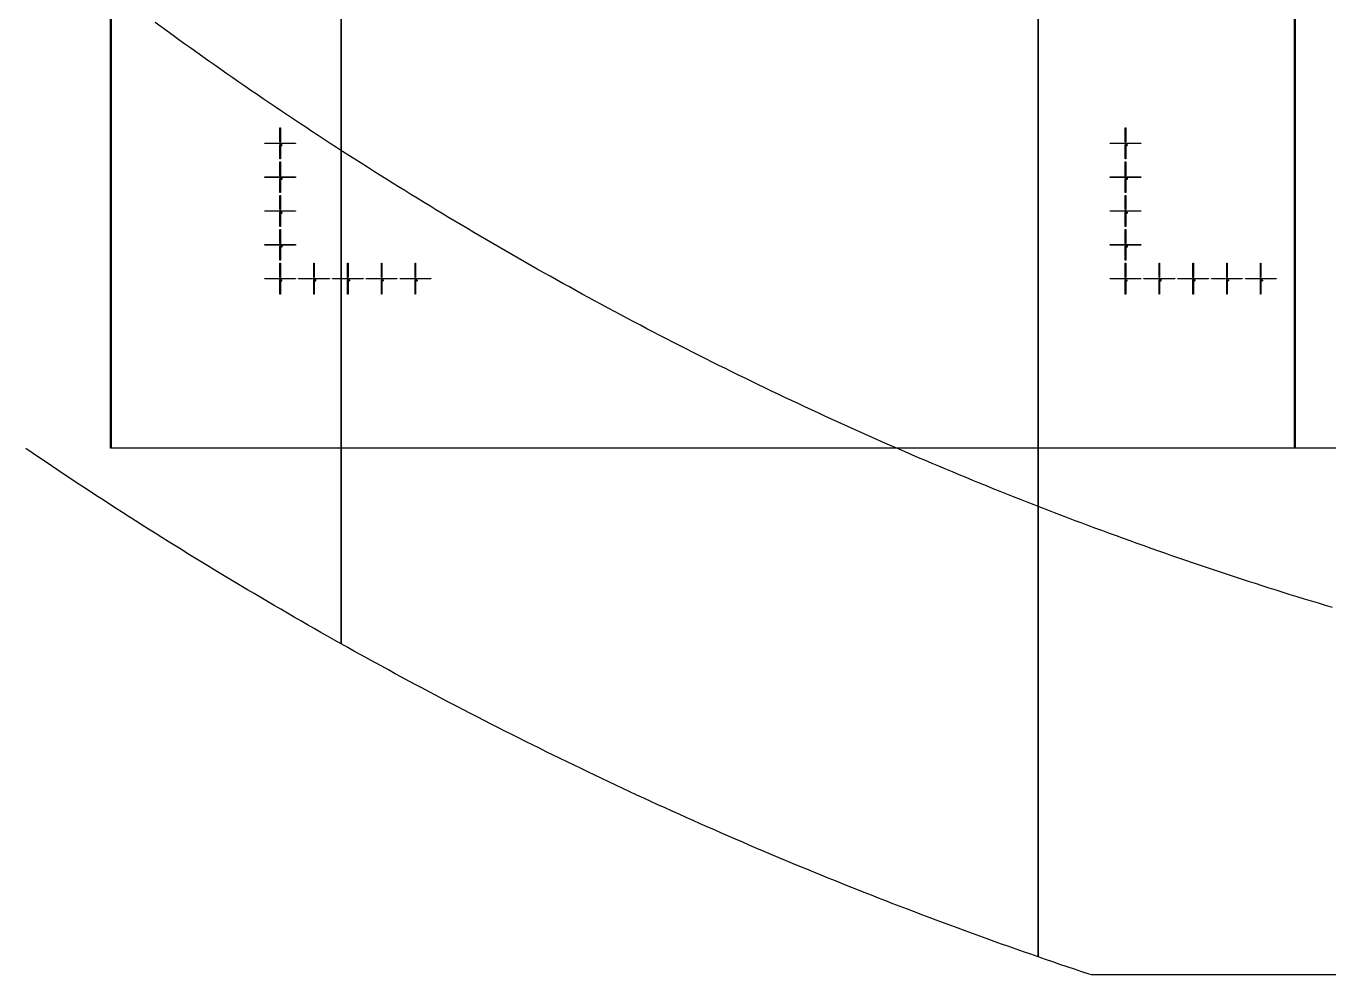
# Model space of a CAD drawing. Extents: x -25400 to 25400, y -24113 to 25400.
# Drawn here: x -14286 to -6579, y -24113 to -18503 of the extents above; entities that cross this region are included whole.
import ezdxf

# ---------------------------------------------------------------- set-up
doc = ezdxf.new("R2010")
doc.units = 0
for name, color, linetype in [('L0D0', 2, 'CONTINUOUS'), ('L1D0', 3, 'CONTINUOUS'), ('L3D0', 4, 'CONTINUOUS')]:
    doc.layers.add(name, color=color, linetype=linetype)

msp = doc.modelspace()

# ---------------------------------------------------------------- linework, layer by layer
at = {"layer": 'L0D0'}
for points in [[(-12421.944, 14018.85), (-12421.944, -22155.255), (-12461.788, -22132.868), (-12501.591, -22110.41), (-12541.355, -22087.88), (-12581.077, -22065.278), (-12620.759, -22042.605), (-12660.4, -22019.861), (-12700, -21997.045), (-12739.559, -21974.158), (-12779.077, -21951.2), (-12818.553, -21928.171), (-12857.988, -21905.071), (-12897.381, -21881.901), (-12936.732, -21858.659), (-12976.042, -21835.346), (-13015.309, -21811.963), (-13054.534, -21788.509), (-13093.718, -21764.985), (-13132.858, -21741.39), (-13171.956, -21717.725), (-13211.012, -21693.989), (-13250.025, -21670.183), (-13288.995, -21646.307), (-13327.922, -21622.361), (-13366.805, -21598.345), (-13405.646, -21574.259), (-13444.443, -21550.104), (-13483.196, -21525.878), (-13521.906, -21501.583), (-13560.572, -21477.218), (-13599.194, -21452.783), (-13637.772, -21428.28), (-13676.306, -21403.706), (-13714.796, -21379.064), (-13753.241, -21354.352), (-13791.642, -21329.571), (-13829.998, -21304.721), (-13868.31, -21279.802), (-13906.576, -21254.815), (-13944.798, -21229.758), (-13982.974, -21204.633), (-14021.105, -21179.439), (-14059.191, -21154.176), (-14097.231, -21128.845), (-14135.225, -21103.445), (-14173.174, -21077.978), (-14211.077, -21052.442), (-14248.933, -21026.838), (-14286.744, -21001.165)], [(-8299.673, 14018.85), (-8299.673, -24005.737), (-8342.854, -23990.765), (-8386.007, -23975.715), (-8429.133, -23960.587), (-8472.232, -23945.381), (-8515.303, -23930.098), (-8558.347, -23914.738), (-8601.363, -23899.3), (-8644.351, -23883.785), (-8687.312, -23868.193), (-8730.244, -23852.523), (-8773.148, -23836.776), (-8816.023, -23820.952), (-8858.87, -23805.05), (-8901.688, -23789.072), (-8944.478, -23773.017), (-8987.238, -23756.884), (-9029.97, -23740.675), (-9072.672, -23724.389), (-9115.345, -23708.026), (-9157.988, -23691.586), (-9200.602, -23675.07), (-9243.185, -23658.477), (-9285.739, -23641.807), (-9328.263, -23625.061), (-9370.757, -23608.238), (-9413.22, -23591.339), (-9455.653, -23574.364), (-9498.055, -23557.312), (-9540.427, -23540.184), (-9582.767, -23522.98), (-9625.077, -23505.699), (-9667.355, -23488.343), (-9709.602, -23470.91), (-9751.818, -23453.402), (-9794.002, -23435.817), (-9836.154, -23418.157), (-9878.275, -23400.421), (-9920.364, -23382.609), (-9962.42, -23364.721), (-10004.444, -23346.758), (-10046.436, -23328.719), (-10088.395, -23310.604), (-10130.322, -23292.415), (-10172.216, -23274.149), (-10214.077, -23255.809), (-10255.904, -23237.393), (-10297.699, -23218.902), (-10339.46, -23200.335), (-10381.188, -23181.694), (-10422.882, -23162.977), (-10464.543, -23144.186), (-10506.169, -23125.32), (-10547.762, -23106.378), (-10589.32, -23087.362), (-10630.844, -23068.271), (-10672.334, -23049.106), (-10713.789, -23029.866), (-10755.21, -23010.551), (-10796.595, -22991.162), (-10837.946, -22971.698), (-10879.262, -22952.16), (-10920.542, -22932.548), (-10961.787, -22912.862), (-11002.997, -22893.101), (-11044.171, -22873.266), (-11085.309, -22853.357), (-11126.411, -22833.374), (-11167.477, -22813.317), (-11208.507, -22793.187), (-11249.501, -22772.982), (-11290.459, -22752.704), (-11331.379, -22732.352), (-11372.264, -22711.927), (-11413.111, -22691.428), (-11453.921, -22670.855), (-11494.695, -22650.21), (-11535.431, -22629.491), (-11576.129, -22608.698), (-11616.791, -22587.832), (-11657.414, -22566.894), (-11698, -22545.882), (-11738.548, -22524.797), (-11779.058, -22503.639), (-11819.53, -22482.409), (-11859.964, -22461.105), (-11900.359, -22439.729), (-11940.716, -22418.281), (-11981.034, -22396.759), (-12021.313, -22375.166), (-12061.553, -22353.499), (-12101.755, -22331.761), (-12141.917, -22309.95), (-12182.04, -22288.067), (-12222.123, -22266.111), (-12262.167, -22244.084), (-12302.171, -22221.984), (-12342.135, -22199.813), (-12382.059, -22177.57), (-12421.944, -22155.255), (-12421.944, 14018.85)], [(-6558.553, -21940.724), (-6600.127, -21928.254), (-6641.678, -21915.705), (-6683.205, -21903.077), (-6724.707, -21890.37), (-6766.186, -21877.585), (-6807.64, -21864.721), (-6849.07, -21851.779), (-6890.475, -21838.758), (-6931.855, -21825.659), (-6973.21, -21812.481), (-7014.541, -21799.225), (-7055.846, -21785.891), (-7097.126, -21772.478), (-7138.38, -21758.987), (-7179.609, -21745.418), (-7220.812, -21731.771), (-7261.989, -21718.046), (-7303.14, -21704.243), (-7344.264, -21690.361), (-7385.363, -21676.402), (-7426.434, -21662.365), (-7467.479, -21648.251), (-7508.498, -21634.058), (-7549.489, -21619.788), (-7590.453, -21605.44), (-7631.39, -21591.014), (-7672.299, -21576.511), (-7713.181, -21561.93), (-7754.035, -21547.272), (-7794.862, -21532.537), (-7835.66, -21517.724), (-7876.43, -21502.833), (-7917.172, -21487.866), (-7957.886, -21472.821), (-7998.57, -21457.7), (-8039.226, -21442.501), (-8079.854, -21427.225), (-8120.452, -21411.872), (-8161.021, -21396.442), (-8201.561, -21380.936), (-8242.071, -21365.352), (-8282.552, -21349.692), (-8323.002, -21333.955), (-8363.423, -21318.141), (-8403.814, -21302.251), (-8444.175, -21286.284), (-8484.505, -21270.241), (-8524.805, -21254.122), (-8565.075, -21237.926), (-8605.313, -21221.654), (-8645.521, -21205.305), (-8685.697, -21188.881), (-8725.843, -21172.38), (-8765.957, -21155.803), (-8806.039, -21139.15), (-8846.09, -21122.421), (-8886.109, -21105.617), (-8926.096, -21088.736), (-8966.052, -21071.78), (-9005.975, -21054.748), (-9045.865, -21037.641), (-9085.723, -21020.458), (-9125.549, -21003.199), (-9165.341, -20985.865), (-9205.101, -20968.455), (-9244.828, -20950.97), (-9284.521, -20933.41), (-9324.181, -20915.775), (-9363.808, -20898.065), (-9403.401, -20880.279), (-9442.96, -20862.419), (-9482.485, -20844.483), (-9521.976, -20826.473), (-9561.433, -20808.388), (-9600.856, -20790.228), (-9640.244, -20771.993), (-9679.597, -20753.684), (-9718.916, -20735.3), (-9758.2, -20716.842), (-9797.448, -20698.309), (-9836.662, -20679.702), (-9875.84, -20661.021), (-9914.983, -20642.265), (-9954.09, -20623.435), (-9993.161, -20604.532), (-10032.197, -20585.554), (-10071.196, -20566.502), (-10110.159, -20547.376), (-10149.086, -20528.177), (-10187.977, -20508.904), (-10226.831, -20489.557), (-10265.648, -20470.136), (-10304.428, -20450.642), (-10343.171, -20431.075), (-10381.877, -20411.434), (-10420.546, -20391.719), (-10459.177, -20371.932), (-10497.771, -20352.071), (-10536.327, -20332.137), (-10574.845, -20312.131), (-10613.326, -20292.051), (-10651.768, -20271.898), (-10690.171, -20251.672), (-10728.537, -20231.374), (-10766.864, -20211.003), (-10805.152, -20190.56), (-10843.401, -20170.043), (-10881.612, -20149.455), (-10919.783, -20128.794), (-10957.915, -20108.061), (-10996.008, -20087.255), (-11034.061, -20066.377), (-11072.074, -20045.428), (-11110.048, -20024.406), (-11147.982, -20003.312), (-11185.876, -19982.147), (-11223.73, -19960.909), (-11261.543, -19939.6), (-11299.316, -19918.219), (-11337.048, -19896.767), (-11374.74, -19875.243), (-11412.39, -19853.648), (-11450, -19831.982), (-11487.569, -19810.244), (-11525.096, -19788.435), (-11562.582, -19766.555), (-11600.026, -19744.604), (-11637.429, -19722.582), (-11674.79, -19700.49), (-11712.109, -19678.326), (-11749.385, -19656.092), (-11786.62, -19633.787), (-11823.812, -19611.412), (-11860.962, -19588.966), (-11898.069, -19566.449), (-11935.134, -19543.863), (-11972.155, -19521.206), (-12009.134, -19498.479), (-12046.069, -19475.683), (-12082.962, -19452.816), (-12119.81, -19429.879), (-12156.616, -19406.872), (-12193.377, -19383.796), (-12230.095, -19360.65), (-12266.769, -19337.435), (-12303.398, -19314.15), (-12339.984, -19290.796), (-12376.525, -19267.372), (-12413.022, -19243.879), (-12449.474, -19220.317), (-12485.881, -19196.686), (-12522.244, -19172.986), (-12558.562, -19149.217), (-12594.834, -19125.38), (-12631.061, -19101.474), (-12667.243, -19077.499), (-12703.379, -19053.455), (-12739.47, -19029.343), (-12775.515, -19005.163), (-12811.514, -18980.914), (-12847.467, -18956.597), (-12883.374, -18932.213), (-12919.235, -18907.76), (-12955.049, -18883.239), (-12990.816, -18858.65), (-13026.537, -18833.994), (-13062.211, -18809.27), (-13097.839, -18784.478), (-13133.419, -18759.619), (-13168.952, -18734.693), (-13204.438, -18709.699), (-13239.876, -18684.638), (-13275.267, -18659.51), (-13310.61, -18634.314), (-13345.905, -18609.052), (-13381.152, -18583.723), (-13416.351, -18558.328), (-13451.502, -18532.865), (-13486.605, -18507.336), (-13521.659, -18481.741)]]:
    msp.add_lwpolyline(points, dxfattribs=at)
msp.add_lwpolyline([(-7983.296, -24112.788), (-7996.667, -24108.366), (-8040.032, -24093.939), (-8083.372, -24079.433), (-8126.685, -24064.85), (-8169.972, -24050.188), (-8213.232, -24035.449), (-8256.466, -24020.632), (-8299.673, -24005.737), (-8299.673, 14018.85), (0, 14018.85), (0, 0), (-4251.735, -24112.788)], close=True, dxfattribs=at)
at = {"layer": 'L1D0'}
for points in [[(-12783.75, -19188.15), (-12783.75, -19105.15), (-12781.25, -19105.15), (-12781.25, -19188.15)], [(-7783.75, -19188.15), (-7783.75, -19105.15), (-7781.25, -19105.15), (-7781.25, -19188.15)], [(-12873.5, -19197.4), (-12873.5, -19194.9), (-12790.5, -19194.9), (-12790.5, -19197.4)], [(-12782.7, -19201.15), (-12782.7, -19196.35), (-12787.5, -19196.35), (-12787.5, -19195.95), (-12782.7, -19195.95), (-12782.7, -19191.15), (-12782.3, -19191.15), (-12782.3, -19195.95), (-12777.5, -19195.95), (-12777.5, -19196.35), (-12782.3, -19196.35), (-12782.3, -19201.15)], [(-12783.75, -19287.15), (-12783.75, -19204.15), (-12781.25, -19204.15), (-12781.25, -19287.15)], [(-12776.5, -19206.706), (-12776.5, -19203.15), (-12772.056, -19203.15), (-12772.056, -19204.039), (-12775.611, -19204.039), (-12775.611, -19205.817), (-12772.944, -19205.817), (-12772.944, -19206.706)], [(-12776.5, -19209.372), (-12776.5, -19208.483), (-12772.944, -19208.483), (-12772.944, -19209.372)], [(-12774.5, -19197.4), (-12774.5, -19194.9), (-12691.5, -19194.9), (-12691.5, -19197.4)], [(-12772.944, -19208.483), (-12772.944, -19206.706), (-12772.056, -19206.706), (-12772.056, -19208.483)], [(-7873.5, -19197.4), (-7873.5, -19194.9), (-7790.5, -19194.9), (-7790.5, -19197.4)], [(-7782.7, -19201.15), (-7782.7, -19196.35), (-7787.5, -19196.35), (-7787.5, -19195.95), (-7782.7, -19195.95), (-7782.7, -19191.15), (-7782.3, -19191.15), (-7782.3, -19195.95), (-7777.5, -19195.95), (-7777.5, -19196.35), (-7782.3, -19196.35), (-7782.3, -19201.15)], [(-7783.75, -19287.15), (-7783.75, -19204.15), (-7781.25, -19204.15), (-7781.25, -19287.15)], [(-7776.5, -19206.706), (-7776.5, -19203.15), (-7772.056, -19203.15), (-7772.056, -19204.039), (-7775.611, -19204.039), (-7775.611, -19205.817), (-7772.944, -19205.817), (-7772.944, -19206.706)], [(-7776.5, -19209.372), (-7776.5, -19208.483), (-7772.944, -19208.483), (-7772.944, -19209.372)], [(-7774.5, -19197.4), (-7774.5, -19194.9), (-7691.5, -19194.9), (-7691.5, -19197.4)], [(-7772.944, -19208.483), (-7772.944, -19206.706), (-7772.056, -19206.706), (-7772.056, -19208.483)], [(-12783.75, -19388.15), (-12783.75, -19305.15), (-12781.25, -19305.15), (-12781.25, -19388.15)], [(-7783.75, -19388.15), (-7783.75, -19305.15), (-7781.25, -19305.15), (-7781.25, -19388.15)], [(-12873.5, -19397.4), (-12873.5, -19394.9), (-12790.5, -19394.9), (-12790.5, -19397.4)], [(-12782.7, -19401.15), (-12782.7, -19396.35), (-12787.5, -19396.35), (-12787.5, -19395.95), (-12782.7, -19395.95), (-12782.7, -19391.15), (-12782.3, -19391.15), (-12782.3, -19395.95), (-12777.5, -19395.95), (-12777.5, -19396.35), (-12782.3, -19396.35), (-12782.3, -19401.15)], [(-12783.75, -19487.15), (-12783.75, -19404.15), (-12781.25, -19404.15), (-12781.25, -19487.15)], [(-12773.833, -19409.372), (-12773.833, -19407.594), (-12776.5, -19407.594), (-12776.5, -19405.817), (-12775.611, -19405.817), (-12775.611, -19406.706), (-12773.833, -19406.706), (-12773.833, -19404.039), (-12774.722, -19404.039), (-12774.722, -19403.15), (-12772.944, -19403.15), (-12772.944, -19406.706), (-12772.056, -19406.706), (-12772.056, -19407.594), (-12772.944, -19407.594), (-12772.944, -19409.372)], [(-12775.611, -19405.817), (-12775.611, -19404.039), (-12774.722, -19404.039), (-12774.722, -19405.817)], [(-12774.5, -19397.4), (-12774.5, -19394.9), (-12691.5, -19394.9), (-12691.5, -19397.4)], [(-7873.5, -19397.4), (-7873.5, -19394.9), (-7790.5, -19394.9), (-7790.5, -19397.4)], [(-7782.7, -19401.15), (-7782.7, -19396.35), (-7787.5, -19396.35), (-7787.5, -19395.95), (-7782.7, -19395.95), (-7782.7, -19391.15), (-7782.3, -19391.15), (-7782.3, -19395.95), (-7777.5, -19395.95), (-7777.5, -19396.35), (-7782.3, -19396.35), (-7782.3, -19401.15)], [(-7783.75, -19487.15), (-7783.75, -19404.15), (-7781.25, -19404.15), (-7781.25, -19487.15)], [(-7773.833, -19409.372), (-7773.833, -19407.594), (-7776.5, -19407.594), (-7776.5, -19405.817), (-7775.611, -19405.817), (-7775.611, -19406.706), (-7773.833, -19406.706), (-7773.833, -19404.039), (-7774.722, -19404.039), (-7774.722, -19403.15), (-7772.944, -19403.15), (-7772.944, -19406.706), (-7772.056, -19406.706), (-7772.056, -19407.594), (-7772.944, -19407.594), (-7772.944, -19409.372)], [(-7775.611, -19405.817), (-7775.611, -19404.039), (-7774.722, -19404.039), (-7774.722, -19405.817)], [(-7774.5, -19397.4), (-7774.5, -19394.9), (-7691.5, -19394.9), (-7691.5, -19397.4)], [(-12783.75, -19588.15), (-12783.75, -19505.15), (-12781.25, -19505.15), (-12781.25, -19588.15)], [(-7783.75, -19588.15), (-7783.75, -19505.15), (-7781.25, -19505.15), (-7781.25, -19588.15)], [(-12873.5, -19597.4), (-12873.5, -19594.9), (-12790.5, -19594.9), (-12790.5, -19597.4)], [(-12782.7, -19601.15), (-12782.7, -19596.35), (-12787.5, -19596.35), (-12787.5, -19595.95), (-12782.7, -19595.95), (-12782.7, -19591.15), (-12782.3, -19591.15), (-12782.3, -19595.95), (-12777.5, -19595.95), (-12777.5, -19596.35), (-12782.3, -19596.35), (-12782.3, -19601.15)], [(-12783.75, -19687.15), (-12783.75, -19604.15), (-12781.25, -19604.15), (-12781.25, -19687.15)], [(-12776.5, -19604.039), (-12776.5, -19603.15), (-12772.944, -19603.15), (-12772.944, -19604.039)], [(-12776.5, -19609.372), (-12776.5, -19608.483), (-12772.944, -19608.483), (-12772.944, -19609.372)], [(-12775.611, -19606.706), (-12775.611, -19605.817), (-12772.944, -19605.817), (-12772.944, -19606.706)], [(-12774.5, -19597.4), (-12774.5, -19594.9), (-12691.5, -19594.9), (-12691.5, -19597.4)], [(-12772.944, -19605.817), (-12772.944, -19604.039), (-12772.056, -19604.039), (-12772.056, -19605.817)], [(-12772.944, -19608.483), (-12772.944, -19606.706), (-12772.056, -19606.706), (-12772.056, -19608.483)], [(-7873.5, -19597.4), (-7873.5, -19594.9), (-7790.5, -19594.9), (-7790.5, -19597.4)], [(-7782.7, -19601.15), (-7782.7, -19596.35), (-7787.5, -19596.35), (-7787.5, -19595.95), (-7782.7, -19595.95), (-7782.7, -19591.15), (-7782.3, -19591.15), (-7782.3, -19595.95), (-7777.5, -19595.95), (-7777.5, -19596.35), (-7782.3, -19596.35), (-7782.3, -19601.15)], [(-7783.75, -19687.15), (-7783.75, -19604.15), (-7781.25, -19604.15), (-7781.25, -19687.15)], [(-7776.5, -19604.039), (-7776.5, -19603.15), (-7772.944, -19603.15), (-7772.944, -19604.039)], [(-7776.5, -19609.372), (-7776.5, -19608.483), (-7772.944, -19608.483), (-7772.944, -19609.372)], [(-7775.611, -19606.706), (-7775.611, -19605.817), (-7772.944, -19605.817), (-7772.944, -19606.706)], [(-7774.5, -19597.4), (-7774.5, -19594.9), (-7691.5, -19594.9), (-7691.5, -19597.4)], [(-7772.944, -19605.817), (-7772.944, -19604.039), (-7772.056, -19604.039), (-7772.056, -19605.817)], [(-7772.944, -19608.483), (-7772.944, -19606.706), (-7772.056, -19606.706), (-7772.056, -19608.483)], [(-12783.75, -19788.15), (-12783.75, -19705.15), (-12781.25, -19705.15), (-12781.25, -19788.15)], [(-7783.75, -19788.15), (-7783.75, -19705.15), (-7781.25, -19705.15), (-7781.25, -19788.15)], [(-12873.5, -19797.4), (-12873.5, -19794.9), (-12790.5, -19794.9), (-12790.5, -19797.4)], [(-12782.7, -19801.15), (-12782.7, -19796.35), (-12787.5, -19796.35), (-12787.5, -19795.95), (-12782.7, -19795.95), (-12782.7, -19791.15), (-12782.3, -19791.15), (-12782.3, -19795.95), (-12777.5, -19795.95), (-12777.5, -19796.35), (-12782.3, -19796.35), (-12782.3, -19801.15)], [(-12783.75, -19887.15), (-12783.75, -19804.15), (-12781.25, -19804.15), (-12781.25, -19887.15)], [(-12776.5, -19804.928), (-12776.5, -19804.039), (-12775.611, -19804.039), (-12775.611, -19804.928)], [(-12775.611, -19804.039), (-12775.611, -19803.15), (-12772.944, -19803.15), (-12772.944, -19804.039)], [(-12774.5, -19797.4), (-12774.5, -19794.9), (-12691.5, -19794.9), (-12691.5, -19797.4)], [(-12772.944, -19805.817), (-12772.944, -19804.039), (-12772.056, -19804.039), (-12772.056, -19805.817)], [(-7873.5, -19797.4), (-7873.5, -19794.9), (-7790.5, -19794.9), (-7790.5, -19797.4)], [(-7782.7, -19801.15), (-7782.7, -19796.35), (-7787.5, -19796.35), (-7787.5, -19795.95), (-7782.7, -19795.95), (-7782.7, -19791.15), (-7782.3, -19791.15), (-7782.3, -19795.95), (-7777.5, -19795.95), (-7777.5, -19796.35), (-7782.3, -19796.35), (-7782.3, -19801.15)], [(-7783.75, -19887.15), (-7783.75, -19804.15), (-7781.25, -19804.15), (-7781.25, -19887.15)], [(-7776.5, -19804.928), (-7776.5, -19804.039), (-7775.611, -19804.039), (-7775.611, -19804.928)], [(-7775.611, -19804.039), (-7775.611, -19803.15), (-7772.944, -19803.15), (-7772.944, -19804.039)], [(-7774.5, -19797.4), (-7774.5, -19794.9), (-7691.5, -19794.9), (-7691.5, -19797.4)], [(-7772.944, -19805.817), (-7772.944, -19804.039), (-7772.056, -19804.039), (-7772.056, -19805.817)], [(-12776.5, -19809.372), (-12776.5, -19807.594), (-12775.611, -19807.594), (-12775.611, -19808.483), (-12772.056, -19808.483), (-12772.056, -19809.372)], [(-12775.611, -19807.594), (-12775.611, -19806.706), (-12773.833, -19806.706), (-12773.833, -19807.594)], [(-12773.833, -19806.706), (-12773.833, -19805.817), (-12772.944, -19805.817), (-12772.944, -19806.706)], [(-7776.5, -19809.372), (-7776.5, -19807.594), (-7775.611, -19807.594), (-7775.611, -19808.483), (-7772.056, -19808.483), (-7772.056, -19809.372)], [(-7775.611, -19807.594), (-7775.611, -19806.706), (-7773.833, -19806.706), (-7773.833, -19807.594)], [(-7773.833, -19806.706), (-7773.833, -19805.817), (-7772.944, -19805.817), (-7772.944, -19806.706)], [(-12783.75, -19988.15), (-12783.75, -19905.15), (-12781.25, -19905.15), (-12781.25, -19988.15)], [(-12583.75, -19988.15), (-12583.75, -19905.15), (-12581.25, -19905.15), (-12581.25, -19988.15)], [(-12383.75, -19988.15), (-12383.75, -19905.15), (-12381.25, -19905.15), (-12381.25, -19988.15)], [(-12183.75, -19988.15), (-12183.75, -19905.15), (-12181.25, -19905.15), (-12181.25, -19988.15)], [(-11983.75, -19988.15), (-11983.75, -19905.15), (-11981.25, -19905.15), (-11981.25, -19988.15)], [(-7783.75, -19988.15), (-7783.75, -19905.15), (-7781.25, -19905.15), (-7781.25, -19988.15)], [(-7583.75, -19988.15), (-7583.75, -19905.15), (-7581.25, -19905.15), (-7581.25, -19988.15)], [(-7383.75, -19988.15), (-7383.75, -19905.15), (-7381.25, -19905.15), (-7381.25, -19988.15)], [(-7183.75, -19988.15), (-7183.75, -19905.15), (-7181.25, -19905.15), (-7181.25, -19988.15)], [(-6983.75, -19988.15), (-6983.75, -19905.15), (-6981.25, -19905.15), (-6981.25, -19988.15)], [(-12873.5, -19997.4), (-12873.5, -19994.9), (-12790.5, -19994.9), (-12790.5, -19997.4)], [(-12782.7, -20001.15), (-12782.7, -19996.35), (-12787.5, -19996.35), (-12787.5, -19995.95), (-12782.7, -19995.95), (-12782.7, -19991.15), (-12782.3, -19991.15), (-12782.3, -19995.95), (-12777.5, -19995.95), (-12777.5, -19996.35), (-12782.3, -19996.35), (-12782.3, -20001.15)], [(-12783.75, -20087.15), (-12783.75, -20004.15), (-12781.25, -20004.15), (-12781.25, -20087.15)], [(-12775.611, -20009.372), (-12775.611, -20008.483), (-12774.722, -20008.483), (-12774.722, -20004.928), (-12775.611, -20004.928), (-12775.611, -20004.039), (-12774.722, -20004.039), (-12774.722, -20003.15), (-12773.833, -20003.15), (-12773.833, -20008.483), (-12772.944, -20008.483), (-12772.944, -20009.372)], [(-12774.5, -19997.4), (-12774.5, -19994.9), (-12691.5, -19994.9), (-12691.5, -19997.4)], [(-12673.5, -19997.4), (-12673.5, -19994.9), (-12590.5, -19994.9), (-12590.5, -19997.4)], [(-12582.7, -20001.15), (-12582.7, -19996.35), (-12587.5, -19996.35), (-12587.5, -19995.95), (-12582.7, -19995.95), (-12582.7, -19991.15), (-12582.3, -19991.15), (-12582.3, -19995.95), (-12577.5, -19995.95), (-12577.5, -19996.35), (-12582.3, -19996.35), (-12582.3, -20001.15)], [(-12583.75, -20087.15), (-12583.75, -20004.15), (-12581.25, -20004.15), (-12581.25, -20087.15)], [(-12576.5, -20004.928), (-12576.5, -20004.039), (-12575.611, -20004.039), (-12575.611, -20004.928)], [(-12576.5, -20009.372), (-12576.5, -20007.594), (-12575.611, -20007.594), (-12575.611, -20008.483), (-12572.056, -20008.483), (-12572.056, -20009.372)], [(-12575.611, -20004.039), (-12575.611, -20003.15), (-12572.944, -20003.15), (-12572.944, -20004.039)], [(-12575.611, -20007.594), (-12575.611, -20006.706), (-12573.833, -20006.706), (-12573.833, -20007.594)], [(-12574.5, -19997.4), (-12574.5, -19994.9), (-12491.5, -19994.9), (-12491.5, -19997.4)], [(-12573.833, -20006.706), (-12573.833, -20005.817), (-12572.944, -20005.817), (-12572.944, -20006.706)], [(-12572.944, -20005.817), (-12572.944, -20004.039), (-12572.056, -20004.039), (-12572.056, -20005.817)], [(-12473.5, -19997.4), (-12473.5, -19994.9), (-12390.5, -19994.9), (-12390.5, -19997.4)], [(-12382.7, -20001.15), (-12382.7, -19996.35), (-12387.5, -19996.35), (-12387.5, -19995.95), (-12382.7, -19995.95), (-12382.7, -19991.15), (-12382.3, -19991.15), (-12382.3, -19995.95), (-12377.5, -19995.95), (-12377.5, -19996.35), (-12382.3, -19996.35), (-12382.3, -20001.15)], [(-12383.75, -20087.15), (-12383.75, -20004.15), (-12381.25, -20004.15), (-12381.25, -20087.15)], [(-12376.5, -20004.039), (-12376.5, -20003.15), (-12372.944, -20003.15), (-12372.944, -20004.039)], [(-12376.5, -20009.372), (-12376.5, -20008.483), (-12372.944, -20008.483), (-12372.944, -20009.372)], [(-12375.611, -20006.706), (-12375.611, -20005.817), (-12372.944, -20005.817), (-12372.944, -20006.706)], [(-12374.5, -19997.4), (-12374.5, -19994.9), (-12291.5, -19994.9), (-12291.5, -19997.4)], [(-12372.944, -20005.817), (-12372.944, -20004.039), (-12372.056, -20004.039), (-12372.056, -20005.817)], [(-12372.944, -20008.483), (-12372.944, -20006.706), (-12372.056, -20006.706), (-12372.056, -20008.483)], [(-12273.5, -19997.4), (-12273.5, -19994.9), (-12190.5, -19994.9), (-12190.5, -19997.4)], [(-12182.7, -20001.15), (-12182.7, -19996.35), (-12187.5, -19996.35), (-12187.5, -19995.95), (-12182.7, -19995.95), (-12182.7, -19991.15), (-12182.3, -19991.15), (-12182.3, -19995.95), (-12177.5, -19995.95), (-12177.5, -19996.35), (-12182.3, -19996.35), (-12182.3, -20001.15)], [(-12183.75, -20087.15), (-12183.75, -20004.15), (-12181.25, -20004.15), (-12181.25, -20087.15)], [(-12173.833, -20009.372), (-12173.833, -20007.594), (-12176.5, -20007.594), (-12176.5, -20005.817), (-12175.611, -20005.817), (-12175.611, -20006.706), (-12173.833, -20006.706), (-12173.833, -20004.039), (-12174.722, -20004.039), (-12174.722, -20003.15), (-12172.944, -20003.15), (-12172.944, -20006.706), (-12172.056, -20006.706), (-12172.056, -20007.594), (-12172.944, -20007.594), (-12172.944, -20009.372)], [(-12175.611, -20005.817), (-12175.611, -20004.039), (-12174.722, -20004.039), (-12174.722, -20005.817)], [(-12174.5, -19997.4), (-12174.5, -19994.9), (-12091.5, -19994.9), (-12091.5, -19997.4)], [(-12073.5, -19997.4), (-12073.5, -19994.9), (-11990.5, -19994.9), (-11990.5, -19997.4)], [(-11982.7, -20001.15), (-11982.7, -19996.35), (-11987.5, -19996.35), (-11987.5, -19995.95), (-11982.7, -19995.95), (-11982.7, -19991.15), (-11982.3, -19991.15), (-11982.3, -19995.95), (-11977.5, -19995.95), (-11977.5, -19996.35), (-11982.3, -19996.35), (-11982.3, -20001.15)], [(-11983.75, -20087.15), (-11983.75, -20004.15), (-11981.25, -20004.15), (-11981.25, -20087.15)], [(-11976.5, -20006.706), (-11976.5, -20003.15), (-11972.056, -20003.15), (-11972.056, -20004.039), (-11975.611, -20004.039), (-11975.611, -20005.817), (-11972.944, -20005.817), (-11972.944, -20006.706)], [(-11976.5, -20009.372), (-11976.5, -20008.483), (-11972.944, -20008.483), (-11972.944, -20009.372)], [(-11974.5, -19997.4), (-11974.5, -19994.9), (-11891.5, -19994.9), (-11891.5, -19997.4)], [(-11972.944, -20008.483), (-11972.944, -20006.706), (-11972.056, -20006.706), (-11972.056, -20008.483)], [(-7873.5, -19997.4), (-7873.5, -19994.9), (-7790.5, -19994.9), (-7790.5, -19997.4)], [(-7782.7, -20001.15), (-7782.7, -19996.35), (-7787.5, -19996.35), (-7787.5, -19995.95), (-7782.7, -19995.95), (-7782.7, -19991.15), (-7782.3, -19991.15), (-7782.3, -19995.95), (-7777.5, -19995.95), (-7777.5, -19996.35), (-7782.3, -19996.35), (-7782.3, -20001.15)], [(-7783.75, -20087.15), (-7783.75, -20004.15), (-7781.25, -20004.15), (-7781.25, -20087.15)], [(-7775.611, -20009.372), (-7775.611, -20008.483), (-7774.722, -20008.483), (-7774.722, -20004.928), (-7775.611, -20004.928), (-7775.611, -20004.039), (-7774.722, -20004.039), (-7774.722, -20003.15), (-7773.833, -20003.15), (-7773.833, -20008.483), (-7772.944, -20008.483), (-7772.944, -20009.372)], [(-7774.5, -19997.4), (-7774.5, -19994.9), (-7691.5, -19994.9), (-7691.5, -19997.4)], [(-7673.5, -19997.4), (-7673.5, -19994.9), (-7590.5, -19994.9), (-7590.5, -19997.4)], [(-7582.7, -20001.15), (-7582.7, -19996.35), (-7587.5, -19996.35), (-7587.5, -19995.95), (-7582.7, -19995.95), (-7582.7, -19991.15), (-7582.3, -19991.15), (-7582.3, -19995.95), (-7577.5, -19995.95), (-7577.5, -19996.35), (-7582.3, -19996.35), (-7582.3, -20001.15)], [(-7583.75, -20087.15), (-7583.75, -20004.15), (-7581.25, -20004.15), (-7581.25, -20087.15)], [(-7576.5, -20004.928), (-7576.5, -20004.039), (-7575.611, -20004.039), (-7575.611, -20004.928)], [(-7576.5, -20009.372), (-7576.5, -20007.594), (-7575.611, -20007.594), (-7575.611, -20008.483), (-7572.056, -20008.483), (-7572.056, -20009.372)], [(-7575.611, -20004.039), (-7575.611, -20003.15), (-7572.944, -20003.15), (-7572.944, -20004.039)], [(-7575.611, -20007.594), (-7575.611, -20006.706), (-7573.833, -20006.706), (-7573.833, -20007.594)], [(-7574.5, -19997.4), (-7574.5, -19994.9), (-7491.5, -19994.9), (-7491.5, -19997.4)], [(-7573.833, -20006.706), (-7573.833, -20005.817), (-7572.944, -20005.817), (-7572.944, -20006.706)], [(-7572.944, -20005.817), (-7572.944, -20004.039), (-7572.056, -20004.039), (-7572.056, -20005.817)], [(-7473.5, -19997.4), (-7473.5, -19994.9), (-7390.5, -19994.9), (-7390.5, -19997.4)], [(-7382.7, -20001.15), (-7382.7, -19996.35), (-7387.5, -19996.35), (-7387.5, -19995.95), (-7382.7, -19995.95), (-7382.7, -19991.15), (-7382.3, -19991.15), (-7382.3, -19995.95), (-7377.5, -19995.95), (-7377.5, -19996.35), (-7382.3, -19996.35), (-7382.3, -20001.15)], [(-7383.75, -20087.15), (-7383.75, -20004.15), (-7381.25, -20004.15), (-7381.25, -20087.15)], [(-7376.5, -20004.039), (-7376.5, -20003.15), (-7372.944, -20003.15), (-7372.944, -20004.039)], [(-7376.5, -20009.372), (-7376.5, -20008.483), (-7372.944, -20008.483), (-7372.944, -20009.372)], [(-7375.611, -20006.706), (-7375.611, -20005.817), (-7372.944, -20005.817), (-7372.944, -20006.706)], [(-7374.5, -19997.4), (-7374.5, -19994.9), (-7291.5, -19994.9), (-7291.5, -19997.4)], [(-7372.944, -20005.817), (-7372.944, -20004.039), (-7372.056, -20004.039), (-7372.056, -20005.817)], [(-7372.944, -20008.483), (-7372.944, -20006.706), (-7372.056, -20006.706), (-7372.056, -20008.483)], [(-7273.5, -19997.4), (-7273.5, -19994.9), (-7190.5, -19994.9), (-7190.5, -19997.4)], [(-7182.7, -20001.15), (-7182.7, -19996.35), (-7187.5, -19996.35), (-7187.5, -19995.95), (-7182.7, -19995.95), (-7182.7, -19991.15), (-7182.3, -19991.15), (-7182.3, -19995.95), (-7177.5, -19995.95), (-7177.5, -19996.35), (-7182.3, -19996.35), (-7182.3, -20001.15)], [(-7183.75, -20087.15), (-7183.75, -20004.15), (-7181.25, -20004.15), (-7181.25, -20087.15)], [(-7173.833, -20009.372), (-7173.833, -20007.594), (-7176.5, -20007.594), (-7176.5, -20005.817), (-7175.611, -20005.817), (-7175.611, -20006.706), (-7173.833, -20006.706), (-7173.833, -20004.039), (-7174.722, -20004.039), (-7174.722, -20003.15), (-7172.944, -20003.15), (-7172.944, -20006.706), (-7172.056, -20006.706), (-7172.056, -20007.594), (-7172.944, -20007.594), (-7172.944, -20009.372)], [(-7175.611, -20005.817), (-7175.611, -20004.039), (-7174.722, -20004.039), (-7174.722, -20005.817)], [(-7174.5, -19997.4), (-7174.5, -19994.9), (-7091.5, -19994.9), (-7091.5, -19997.4)], [(-7073.5, -19997.4), (-7073.5, -19994.9), (-6990.5, -19994.9), (-6990.5, -19997.4)], [(-6982.7, -20001.15), (-6982.7, -19996.35), (-6987.5, -19996.35), (-6987.5, -19995.95), (-6982.7, -19995.95), (-6982.7, -19991.15), (-6982.3, -19991.15), (-6982.3, -19995.95), (-6977.5, -19995.95), (-6977.5, -19996.35), (-6982.3, -19996.35), (-6982.3, -20001.15)], [(-6983.75, -20087.15), (-6983.75, -20004.15), (-6981.25, -20004.15), (-6981.25, -20087.15)], [(-6976.5, -20006.706), (-6976.5, -20003.15), (-6972.056, -20003.15), (-6972.056, -20004.039), (-6975.611, -20004.039), (-6975.611, -20005.817), (-6972.944, -20005.817), (-6972.944, -20006.706)], [(-6976.5, -20009.372), (-6976.5, -20008.483), (-6972.944, -20008.483), (-6972.944, -20009.372)], [(-6974.5, -19997.4), (-6974.5, -19994.9), (-6891.5, -19994.9), (-6891.5, -19997.4)], [(-6972.944, -20008.483), (-6972.944, -20006.706), (-6972.056, -20006.706), (-6972.056, -20008.483)]]:
    msp.add_lwpolyline(points, close=True, dxfattribs=at)
at = {"layer": 'L3D0'}
for points in [[(220.5, -13996.15), (-6779.5, -13996.15), (-6779.5, -20996.15), (-6782.5, -20996.15), (-6782.5, -13996.15), (-13782.5, -13996.15), (-13782.5, -20996.15), (-13785.5, -20996.15), (-13785.5, -13996.15), (-20788.5, -13996.15), (-20788.5, -13993.15), (21229.5, -13993.15)], [(14229.5, -20999.15), (-13785.5, -20999.15), (-13785.5, -20996.15), (14226.5, -20996.15)]]:
    msp.add_lwpolyline(points, dxfattribs=at)

doc.saveas('drawing.dxf')
